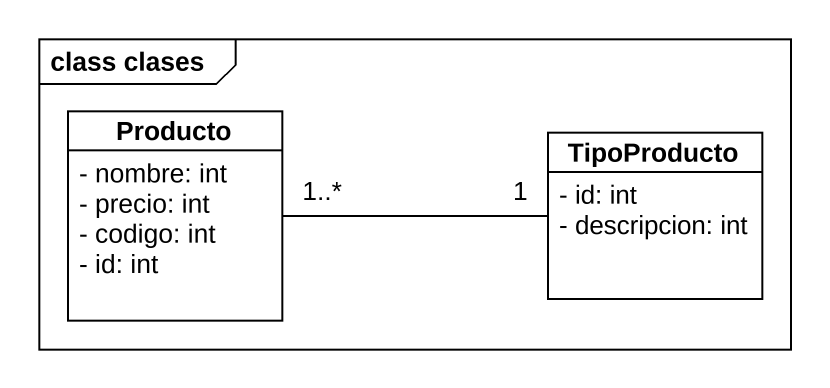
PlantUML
@startuml
mainframe class clases
hide circle
hide empty members
skinparam classAttributeIconSize 0
class Producto {
  - nombre: int
  - precio: int
  - codigo: int
  - id: int
}
class TipoProducto {
  - id: int
  - descripcion: int
}
Producto "1..*" -right- "1" TipoProducto
@enduml
